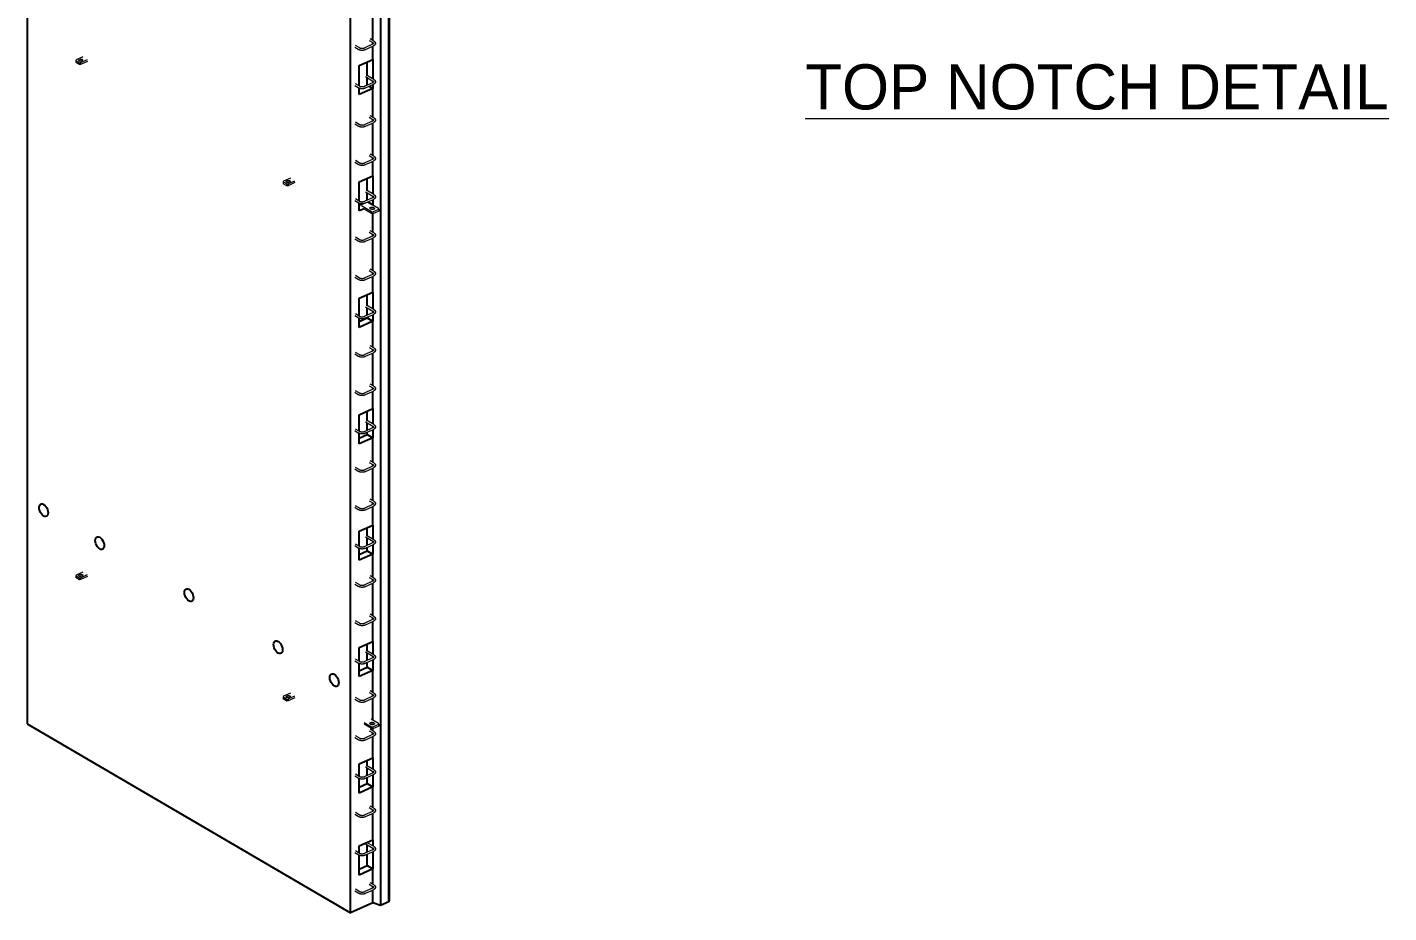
# Model space of a CAD drawing. Header units: millimetres. Extents: x 11769 to 26725, y -2451 to 18539.
# Drawn here: x 20596 to 26628, y -2451 to 1471 of the extents above; entities that cross this region are included whole.
import ezdxf

# ---------------------------------------------------------------- set-up
doc = ezdxf.new("R2010")
doc.units = ezdxf.units.MM
for name, color, linetype, lineweight in [('A-GENM', 13, 'Continuous', 18), ('A-WALL', 113, 'Continuous', 25), ('G-ANNO-TEXT', 231, 'Continuous', 9), ('S-RBAR', 171, 'Continuous', 18)]:
    doc.layers.add(name, color=color, linetype=linetype, lineweight=lineweight)
doc.styles.add('Nirmala UI Semilight_4', font='NirmalaS.ttf', dxfattribs={"height": 200})

# ---------------------------------------------------------------- blocks, each defined once
blk = doc.blocks.new('Rebar Bar - Part 3166313199-431004-3D Ortho')
at = {"layer": 'S-RBAR'}
for p, q in [((19320.7, 5291), (19336.8, 5281.6)), ((19340.9, 5288.5), (19324.7, 5297.9))]:
    blk.add_line(p, q, dxfattribs=at)
blk = doc.blocks.new('Rebar Bar - Part 2227165887-431004-3D Ortho')
at = {"layer": 'S-RBAR'}
for points in [[(19336.8, 5281.6, 0), (19337.5, 5281.2, 0), (19338.2, 5280.8, 0), (19338.9, 5280.5, 0), (19339.6, 5280.2, 0), (19340.3, 5279.9, 0), (19341.1, 5279.6, 0), (19341.8, 5279.4, 0), (19342.6, 5279.1, 0), (19343.4, 5278.9, 0), (19344.2, 5278.7, 0), (19345, 5278.5, 0), (19345.8, 5278.3, 0), (19346.7, 5278.1, 0), (19347.5, 5278, 0), (19348.4, 5277.9, 0), (19349.3, 5277.8, 0), (19350.1, 5277.7, 0), (19351, 5277.6, 0), (19351.9, 5277.6, 0), (19352.8, 5277.5, 0), (19353.6, 5277.5, 0), (19354.5, 5277.5, 0), (19355.4, 5277.6, 0), (19356.3, 5277.6, 0), (19357.1, 5277.7, 0), (19358, 5277.7, 0), (19358.9, 5277.8, 0), (19359.7, 5277.9, 0), (19360.6, 5278.1, 0), (19361.4, 5278.2, 0), (19362.3, 5278.4, 0), (19363.1, 5278.6, 0), (19363.9, 5278.8, 0), (19364.7, 5279, 0), (19365.5, 5279.2, 0), (19366.3, 5279.5, 0), (19367, 5279.7, 0), (19367.8, 5280, 0), (19368.5, 5280.3, 0), (19368.7, 5280.4, 0)], [(19340.9, 5288.5, 0), (19341.3, 5288.2, 0), (19341.7, 5288, 0), (19342.2, 5287.8, 0), (19342.7, 5287.6, 0), (19343.2, 5287.4, 0), (19343.8, 5287.2, 0), (19344.3, 5287, 0), (19344.9, 5286.8, 0), (19345.5, 5286.6, 0), (19346.1, 5286.4, 0), (19346.8, 5286.3, 0), (19347.4, 5286.2, 0), (19348.1, 5286, 0), (19348.7, 5285.9, 0), (19349.4, 5285.8, 0), (19350.1, 5285.7, 0), (19350.8, 5285.7, 0), (19351.5, 5285.6, 0), (19352.2, 5285.6, 0), (19353, 5285.5, 0), (19353.7, 5285.5, 0), (19354.4, 5285.5, 0), (19355.1, 5285.6, 0), (19355.8, 5285.6, 0), (19356.5, 5285.6, 0), (19357.2, 5285.7, 0), (19357.9, 5285.8, 0), (19358.6, 5285.9, 0), (19359.3, 5286, 0), (19360, 5286.1, 0), (19360.6, 5286.2, 0), (19361.3, 5286.3, 0), (19361.9, 5286.5, 0), (19362.5, 5286.7, 0), (19363.1, 5286.8, 0), (19363.7, 5287, 0), (19364.3, 5287.2, 0), (19364.8, 5287.4, 0), (19365.3, 5287.7, 0), (19365.4, 5287.7, 0)]]:
    blk.add_polyline3d(points, dxfattribs=at)
blk = doc.blocks.new('Rebar Bar - Part 3241041724-431004-3D Ortho')
at = {"layer": 'S-RBAR'}
for p, q in [((19400.1, 5303.2), (19365.4, 5287.7)), ((19368.7, 5280.4), (19403.4, 5295.9))]:
    blk.add_line(p, q, dxfattribs=at)
blk = doc.blocks.new('Rebar Bar - Part 2227165887-V1-3D Ortho')
at = {"layer": 'S-RBAR'}
for points in [[(19401.6, 5310.6, 0), (19402, 5310.3, 0), (19402.4, 5310.1, 0), (19402.7, 5309.8, 0), (19403, 5309.6, 0), (19403.3, 5309.4, 0), (19403.6, 5309.1, 0), (19403.8, 5308.9, 0), (19404, 5308.7, 0), (19404.1, 5308.5, 0), (19404.2, 5308.3, 0), (19404.3, 5308.1, 0), (19404.4, 5308, 0), (19404.5, 5307.8, 0), (19404.5, 5307.7, 0), (19404.6, 5307.6, 0), (19404.6, 5307.5, 0), (19404.6, 5307.4, 0), (19404.6, 5307.3, 0), (19404.6, 5307.2, 0), (19404.6, 5307.1, 0), (19404.6, 5307, 0), (19404.5, 5306.9, 0), (19404.5, 5306.7, 0), (19404.4, 5306.6, 0), (19404.3, 5306.4, 0), (19404.2, 5306.2, 0), (19404.1, 5306, 0), (19403.9, 5305.8, 0), (19403.8, 5305.6, 0), (19403.5, 5305.4, 0), (19403.3, 5305.2, 0), (19403, 5304.9, 0), (19402.7, 5304.7, 0), (19402.4, 5304.5, 0), (19402, 5304.2, 0), (19401.6, 5304, 0), (19401.2, 5303.8, 0), (19400.8, 5303.5, 0), (19400.3, 5303.3, 0), (19400.1, 5303.2, 0)], [(19405.7, 5317.5, 0), (19406.3, 5317.1, 0), (19406.9, 5316.7, 0), (19407.5, 5316.2, 0), (19408.1, 5315.8, 0), (19408.6, 5315.3, 0), (19409.2, 5314.8, 0), (19409.7, 5314.3, 0), (19410.1, 5313.8, 0), (19410.6, 5313.2, 0), (19411, 5312.7, 0), (19411.3, 5312, 0), (19411.7, 5311.4, 0), (19411.9, 5310.8, 0), (19412.2, 5310.1, 0), (19412.4, 5309.4, 0), (19412.5, 5308.7, 0), (19412.6, 5308, 0), (19412.6, 5307.3, 0), (19412.6, 5306.5, 0), (19412.5, 5305.8, 0), (19412.4, 5305.1, 0), (19412.2, 5304.4, 0), (19411.9, 5303.8, 0), (19411.6, 5303.1, 0), (19411.3, 5302.5, 0), (19410.9, 5301.9, 0), (19410.5, 5301.3, 0), (19410.1, 5300.7, 0), (19409.6, 5300.2, 0), (19409.1, 5299.7, 0), (19408.6, 5299.2, 0), (19408.1, 5298.7, 0), (19407.5, 5298.3, 0), (19406.9, 5297.9, 0), (19406.3, 5297.5, 0), (19405.6, 5297.1, 0), (19405, 5296.7, 0), (19404.3, 5296.4, 0), (19403.6, 5296, 0), (19403.4, 5295.9, 0)]]:
    blk.add_polyline3d(points, dxfattribs=at)
blk = doc.blocks.new('Rebar Bar - Part 3131074535-431004-3D Ortho')
at = {"layer": 'S-RBAR'}
for p, q in [((19385.5, 5320), (19401.6, 5310.6)), ((19405.7, 5317.5), (19389.5, 5326.9))]:
    blk.add_line(p, q, dxfattribs=at)
blk = doc.blocks.new('Rebar Bar - Part 3131074535-V4-3D Ortho')
at = {"layer": 'S-RBAR'}
for p, q in [((19368.7, 4310.5), (19401.6, 4291.2)), ((19405.7, 4298.1), (19373.1, 4317.2))]:
    blk.add_line(p, q, dxfattribs=at)
blk = doc.blocks.new('Rebar Bar - Part 3131074535-V8-3D Ortho')
at = {"layer": 'S-RBAR'}
for p, q in [((19385.3, -456.3), (19401.6, -465.8)), ((19405.7, -458.9), (19389.5, -449.5))]:
    blk.add_line(p, q, dxfattribs=at)
blk = doc.blocks.new('Rebar Bar - Part 3131074535-V9-3D Ortho')
at = {"layer": 'S-RBAR'}
for p, q in [((19368.7, -2145.5), (19401.6, -2164.7)), ((19405.7, -2157.8), (19374.8, -2139.8))]:
    blk.add_line(p, q, dxfattribs=at)
blk = doc.blocks.new('RR spread anchor face based - RR-SA-2_5-200-1726821-3D Ortho')
at = {"layer": 'A-GENM'}
for p, q in [((19036.1, 4713.6), (19006, 4700.1)), ((19006, 4700.1), (19003.9, 4697.5)), ((19003.9, 4697.5), (19020.4, 4687.9)), ((19003.9, 4697.5), (19003.9, 4688.9)), ((19020.4, 4679.3), (19003.9, 4688.9)), ((19019.2, 4700.6), (19023.7, 4702.6)), ((19020.4, 4687.9), (19025.8, 4688.6)), ((19020.4, 4687.9), (19020.4, 4679.3)), ((19025.8, 4680), (19020.4, 4679.3)), ((19027, 4694.8), (19025.2, 4694.5)), ((19025.8, 4688.6), (19055.9, 4702.1)), ((19055.9, 4693.5), (19025.8, 4680)), ((19025.8, 4688.6), (19025.8, 4680)), ((19032.9, 4697.2), (19028.4, 4695.2))]:
    blk.add_line(p, q, dxfattribs=at)
for points in [[(19028.4, 4695.2, 0), (19026.9, 4694.7, 0), (19025.2, 4694.4, 0), (19023.3, 4694.3, 0), (19021.5, 4694.5, 0), (19019.9, 4694.9, 0), (19018.5, 4695.5, 0), (19017.5, 4696.3, 0), (19016.9, 4697.2, 0), (19016.8, 4698.1, 0), (19017.2, 4699.1, 0), (19018, 4699.9, 0), (19019.2, 4700.6, 0)], [(19023.7, 4702.6, 0), (19025.2, 4703.1, 0), (19027, 4703.4, 0), (19028.8, 4703.5, 0), (19030.6, 4703.3, 0), (19032.2, 4702.9, 0), (19033.6, 4702.3, 0), (19034.6, 4701.5, 0), (19035.2, 4700.6, 0), (19035.3, 4699.9, 0)], [(19035.3, 4699.7, 0), (19034.9, 4698.8, 0), (19034.1, 4697.9, 0), (19032.9, 4697.2, 0)]]:
    blk.add_polyline3d(points, dxfattribs=at)
blk = doc.blocks.new('RR spread anchor face based - RR-SA-3_0-200-V11-3D Ortho')
at = {"layer": 'A-GENM'}
for p, q in [((19350.7, 681.2), (19395.9, 654.8)), ((19395.9, 646.2), (19363, 665.4)), ((19426.1, 668.3), (19380.8, 694.7)), ((19392.8, 665.2), (19390.2, 666.7)), ((19401.1, 653.7), (19427.5, 665.5)), ((19403.7, 672.8), (19406.4, 671.2)), ((19427.5, 665.5), (19426.1, 668.3)), ((19427.5, 665.5), (19427.5, 656.9)), ((19395.9, 654.8), (19401.1, 653.7)), ((19395.9, 646.2), (19395.9, 654.8)), ((19401.1, 645.1), (19395.9, 646.2)), ((19427.5, 656.9), (19401.1, 645.1)), ((19401.1, 653.7), (19401.1, 645.1))]:
    blk.add_line(p, q, dxfattribs=at)
for points in [[(19390.2, 666.7, 0), (19388.9, 667.7, 0), (19388.1, 668.8, 0), (19388, 670, 0), (19388.5, 671.2, 0), (19389.5, 672.3, 0), (19391, 673.2, 0), (19393, 673.9, 0), (19395.2, 674.2, 0), (19397.6, 674.3, 0), (19399.9, 674.1, 0), (19402, 673.6, 0), (19403.7, 672.8, 0)], [(19408.6, 667.9, 0), (19408.1, 666.7, 0), (19407.1, 665.6, 0), (19405.5, 664.7, 0), (19403.6, 664.1, 0), (19401.4, 663.7, 0), (19399, 663.6, 0), (19396.7, 663.8, 0), (19394.6, 664.4, 0), (19392.8, 665.2, 0)], [(19403.7, 664.2, 0), (19402, 665, 0), (19399.9, 665.5, 0), (19397.6, 665.7, 0), (19395.2, 665.6, 0), (19393, 665.3, 0)], [(19406.4, 671.2, 0), (19407.7, 670.2, 0), (19408.4, 669.1, 0), (19408.6, 668.2, 0)]]:
    blk.add_polyline3d(points, dxfattribs=at)
blk = doc.blocks.new('RR spread anchor face based - RR-SA-3_0-200-1726827-3D Ortho')
at = {"layer": 'A-GENM'}
for p, q in [((19363, 4584.7), (19395.9, 4565.5)), ((19426.1, 4579), (19393.1, 4598.2)), ((19395.9, 4556.9), (19363, 4576.1)), ((19392.8, 4575.9), (19390.2, 4577.4)), ((19395.9, 4565.5), (19401.1, 4564.4)), ((19395.9, 4556.9), (19395.9, 4565.5)), ((19401.1, 4555.8), (19395.9, 4556.9)), ((19401.1, 4564.4), (19427.5, 4576.2)), ((19427.5, 4567.6), (19401.1, 4555.8)), ((19401.1, 4564.4), (19401.1, 4555.8)), ((19403.7, 4583.5), (19406.4, 4581.9)), ((19427.5, 4576.2), (19426.1, 4579)), ((19427.5, 4576.2), (19427.5, 4567.6))]:
    blk.add_line(p, q, dxfattribs=at)
for points in [[(19390.2, 4577.4, 0), (19388.9, 4578.4, 0), (19388.1, 4579.5, 0), (19388, 4580.7, 0), (19388.5, 4581.9, 0), (19389.5, 4583, 0), (19391, 4583.9, 0), (19393, 4584.5, 0), (19395.2, 4584.9, 0), (19397.6, 4585, 0), (19399.9, 4584.8, 0), (19402, 4584.2, 0), (19403.7, 4583.5, 0)], [(19408.6, 4578.6, 0), (19408.1, 4577.4, 0), (19407.1, 4576.3, 0), (19405.5, 4575.4, 0), (19403.6, 4574.8, 0), (19401.4, 4574.4, 0), (19399, 4574.3, 0), (19396.7, 4574.5, 0), (19394.6, 4575.1, 0), (19392.8, 4575.9, 0)], [(19403.7, 4574.9, 0), (19402, 4575.6, 0), (19399.9, 4576.2, 0), (19397.6, 4576.4, 0), (19395.2, 4576.3, 0), (19393, 4576, 0)], [(19406.4, 4581.9, 0), (19407.7, 4580.9, 0), (19408.4, 4579.8, 0), (19408.6, 4578.9, 0)]]:
    blk.add_polyline3d(points, dxfattribs=at)

msp = doc.modelspace()

# ---------------------------------------------------------------- linework, layer by layer
at = {"layer": 'A-WALL'}
for p, q in [((20596.05246, 5497.47902), (20596.05246, -1614.2768)), ((22160.61993, 5363.08017), (22160.61993, -2419.6206)), ((22028.91751, -2451.35497), (22028.91751, 4788.48318)), ((22198.29223, -2402.77228), (22198.29223, 1942.29813)), ((22199.22796, 1940.92377), (22199.22796, -2395.60045)), ((22126.75455, 1412.85888), (22126.75455, 1557.1095)), ((22126.75455, 1395.78702), (22126.75455, 1403.60644)), ((22066.54714, 1302.12279), (22126.75455, 1329.04956)), ((22126.75455, 1329.04956), (22126.75455, 1387.21657)), ((22126.75455, 1329.04956), (22126.75455, 1242.96595)), ((22066.54714, 1211.19718), (22066.54714, 1302.12279)), ((22102.76647, 1256.04258), (22102.76647, 1318.32128)), ((22102.76647, 1215.25869), (22102.76647, 1247.74643)), ((22110.64641, 1210.09509), (22126.75455, 1200.12575)), ((22126.75455, 1233.71351), (22126.75455, 1225.89409)), ((22126.75455, 1217.32363), (22126.75455, 1200.12575)), ((22066.54714, 1173.19897), (22066.54714, 1202.55624)), ((22066.54714, 1198.7735), (22071.71216, 1201.08347)), ((22126.75455, 1200.12575), (22066.54714, 1173.19897)), ((22126.75455, 1073.07302), (22126.75455, 1200.12575)), ((22126.75455, 1056.00116), (22126.75455, 1063.82057)), ((22126.75455, 903.18008), (22126.75455, 1047.4307)), ((22126.75455, 886.10822), (22126.75455, 893.92764)), ((22126.75455, 813.35432), (22126.75455, 877.53776)), ((22066.54714, 786.42754), (22126.75455, 813.35432)), ((22066.54714, 701.51838), (22066.54714, 786.42754)), ((22102.76647, 746.36378), (22102.76647, 802.62604)), ((22126.75455, 813.35432), (22126.75455, 733.28715)), ((22102.76647, 705.57988), (22102.76647, 738.06763)), ((22126.75455, 724.0347), (22126.75455, 716.21529)), ((22066.54714, 657.50373), (22066.54714, 692.67795)), ((22066.54714, 683.07825), (22083.58441, 690.69789)), ((22089.12492, 667.60127), (22066.54714, 657.50373)), ((22105.00318, 697.89245), (22126.75455, 684.4305)), ((22126.75455, 684.4305), (22125.47186, 683.85684)), ((22126.75455, 707.64483), (22126.75455, 684.4305)), ((22126.75455, 683.10749), (22126.75455, 684.4305)), ((22126.75455, 663.65715), (22126.75455, 665.29521)), ((22126.75455, 563.39421), (22126.75455, 645.22749)), ((22126.75455, 546.32235), (22126.75455, 554.14177)), ((22126.75455, 393.50128), (22126.75455, 537.7519)), ((22126.75455, 376.42942), (22126.75455, 384.24884)), ((22126.75455, 297.65907), (22126.75455, 367.85896)), ((22066.54714, 270.73229), (22126.75455, 297.65907)), ((22066.54714, 191.83958), (22066.54714, 270.73229)), ((22102.76647, 236.68498), (22102.76647, 286.93079)), ((22126.75455, 297.65907), (22126.75455, 223.60835)), ((22066.54714, 167.38301), (22102.76647, 183.58151)), ((22066.54714, 141.80848), (22066.54714, 183.19864)), ((22102.76647, 195.90108), (22102.76647, 228.38882)), ((22102.76647, 183.58151), (22102.76647, 187.21331)), ((22102.76647, 183.58151), (22126.75455, 168.73526)), ((22126.75455, 214.3559), (22126.75455, 206.53648)), ((22126.75455, 197.96603), (22126.75455, 168.73526)), ((22126.75455, 168.73526), (22066.54714, 141.80848)), ((22126.75455, 53.71541), (22126.75455, 168.73526)), ((22126.75455, 36.64355), (22126.75455, 44.46297)), ((22126.75455, -116.17752), (22126.75455, 28.07309)), ((22126.75455, -133.24938), (22126.75455, -125.42997)), ((22126.75455, -218.03618), (22126.75455, -141.81984)), ((22066.54714, -244.96295), (22126.75455, -218.03618)), ((22102.76647, -272.99382), (22102.76647, -228.76446)), ((22126.75455, -218.03618), (22126.75455, -286.07046)), ((22066.54714, -317.83922), (22066.54714, -244.96295)), ((22102.76647, -313.77772), (22102.76647, -281.28998)), ((22126.75455, -295.3229), (22126.75455, -303.08171)), ((22066.54714, -373.88677), (22066.54714, -326.48016)), ((22066.54714, -348.31224), (22102.76647, -332.11374)), ((22126.75455, -346.95999), (22066.54714, -373.88677)), ((22102.76647, -332.11374), (22102.76647, -322.46549)), ((22102.76647, -332.11374), (22126.75455, -346.95999)), ((22126.75455, -311.71278), (22126.75455, -346.95999)), ((22126.75455, -455.96339), (22126.75455, -346.95999)), ((22126.75455, -473.03525), (22126.75455, -465.21583)), ((22126.75455, -625.85632), (22126.75455, -481.8078)), ((22126.75455, -642.92819), (22126.75455, -635.10877)), ((22126.75455, -733.73142), (22126.75455, -651.49864)), ((22066.54714, -760.6582), (22126.75455, -733.73142)), ((22066.54714, -827.51803), (22066.54714, -760.6582)), ((22102.76647, -782.67262), (22102.76647, -744.4597)), ((22126.75455, -733.73142), (22126.75455, -795.74926)), ((22066.54714, -889.58201), (22066.54714, -836.15897)), ((22102.76647, -823.45652), (22102.76647, -790.96878)), ((22102.76647, -847.80899), (22102.76647, -832.14429)), ((22126.75455, -805.0017), (22126.75455, -812.82112)), ((22126.75455, -821.39158), (22126.75455, -862.65524)), ((22066.54714, -864.00749), (22102.76647, -847.80899)), ((22126.75455, -862.65524), (22066.54714, -889.58201)), ((22102.76647, -847.80899), (22126.75455, -862.65524)), ((22126.75455, -965.64219), (22126.75455, -862.65524)), ((22126.75455, -982.71405), (22126.75455, -974.89464)), ((22126.75455, -1135.53513), (22126.75455, -991.28451)), ((22126.75455, -1152.60699), (22126.75455, -1144.78757)), ((22126.75455, -1249.42667), (22126.75455, -1161.17745)), ((22066.54714, -1276.35345), (22126.75455, -1249.42667)), ((22102.76647, -1292.35143), (22102.76647, -1260.15495)), ((22126.75455, -1249.42667), (22126.75455, -1305.42806)), ((22066.54714, -1337.19683), (22066.54714, -1276.35345)), ((22102.76647, -1333.13532), (22102.76647, -1300.64758)), ((22126.75455, -1314.68051), (22126.75455, -1322.49992)), ((22066.54714, -1405.27726), (22066.54714, -1345.83777)), ((22066.54714, -1379.70273), (22102.76647, -1363.50423)), ((22126.75455, -1378.35048), (22066.54714, -1405.27726)), ((22102.76647, -1363.50423), (22102.76647, -1341.82309)), ((22102.76647, -1363.50423), (22126.75455, -1378.35048)), ((22126.75455, -1331.07038), (22126.75455, -1378.35048)), ((22126.75455, -1475.321), (22126.75455, -1378.35048)), ((22126.75455, -1492.39286), (22126.75455, -1484.57344)), ((22126.75455, -1598.84397), (22126.75455, -1500.96331)), ((20596.05246, -1614.2768), (22028.91751, -2451.35497)), ((22126.75455, -1618.29432), (22126.75455, -1616.65626)), ((22126.75455, -1645.21393), (22126.75455, -1636.72397)), ((22126.75455, -1662.28579), (22126.75455, -1654.46637)), ((22126.75455, -1765.12192), (22126.75455, -1670.85625)), ((22066.54714, -1792.04869), (22126.75455, -1765.12192)), ((22066.54714, -1846.87563), (22066.54714, -1792.04869)), ((22102.76647, -1802.03023), (22102.76647, -1775.8502)), ((22126.75455, -1765.12192), (22126.75455, -1815.10686)), ((22066.54714, -1920.97251), (22066.54714, -1855.51657)), ((22102.76647, -1842.81413), (22102.76647, -1810.32639)), ((22102.76647, -1879.19948), (22102.76647, -1851.5019)), ((22126.75455, -1824.35931), (22126.75455, -1832.17872)), ((22126.75455, -1840.74918), (22126.75455, -1894.04573)), ((22066.54714, -1895.39798), (22102.76647, -1879.19948)), ((22126.75455, -1894.04573), (22066.54714, -1920.97251)), ((22102.76647, -1879.19948), (22126.75455, -1894.04573)), ((22126.75455, -1984.9998), (22126.75455, -1894.04573)), ((22126.75455, -2002.07166), (22126.75455, -1994.25224)), ((22126.75455, -2128.26404), (22126.75455, -2010.64212)), ((22066.54714, -2155.19081), (22126.75455, -2128.26404)), ((22066.54714, -2186.6615), (22066.54714, -2155.19081)), ((22102.76647, -2141.8161), (22102.76647, -2138.99231)), ((22102.76647, -2182.59999), (22102.76647, -2150.11225)), ((22126.75455, -2128.26404), (22126.75455, -2154.89273)), ((22126.75455, -2164.14518), (22126.75455, -2171.96459)), ((22066.54714, -2284.11462), (22066.54714, -2195.30244)), ((22102.76647, -2242.3416), (22102.76647, -2191.28776)), ((22126.75455, -2180.53505), (22126.75455, -2257.18785)), ((22066.54714, -2258.5401), (22102.76647, -2242.3416)), ((22126.75455, -2257.18785), (22066.54714, -2284.11462)), ((22102.76647, -2242.3416), (22126.75455, -2257.18785)), ((22126.75455, -2324.78567), (22126.75455, -2257.18785)), ((22126.75455, -2341.85753), (22126.75455, -2334.03811)), ((22126.75455, -2407.59896), (22126.75455, -2350.42798)), ((22126.75455, -2407.59896), (22028.91751, -2451.35497)), ((22160.61993, -2419.6206), (22126.75455, -2407.59896)), ((22198.29223, -2402.77228), (22160.61993, -2419.6206)), ((22199.22796, -2395.60045), (22198.29223, -2402.77228))]:
    msp.add_line(p, q, dxfattribs=at)
for points in [[(20668.48462, -693.96046, 0), (20663.37175, -690.09494, 0), (20658.60732, -684.73565, 0), (20654.51601, -678.24784, 0), (20651.37664, -671.07362, 0), (20649.40315, -663.70191, 0), (20648.73002, -656.63509, 0), (20649.40315, -650.35474, 0), (20651.37664, -645.28886, 0), (20654.51601, -641.78268, 0), (20658.60732, -640.07514, 0), (20663.37175, -640.2826, 0), (20668.48462, -642.39094, 0)], [(20668.48462, -642.39094, 0), (20673.59748, -646.25646, 0), (20678.36191, -651.61575, 0), (20682.45322, -658.10356, 0), (20685.59259, -665.27778, 0), (20687.56609, -672.64949, 0), (20688.23921, -679.71631, 0), (20687.56609, -685.99666, 0), (20685.59259, -691.06254, 0), (20682.45322, -694.56872, 0), (20678.36191, -696.27626, 0), (20673.59748, -696.0688, 0), (20668.48462, -693.96046, 0)], [(20917.39247, -839.37216, 0), (20912.27961, -835.50663, 0), (20907.51518, -830.14735, 0), (20903.42387, -823.65953, 0), (20900.2845, -816.48531, 0), (20898.311, -809.11361, 0), (20897.63788, -802.04678, 0), (20898.311, -795.76643, 0), (20900.2845, -790.70055, 0), (20903.42387, -787.19437, 0), (20907.51518, -785.48683, 0), (20912.27961, -785.6943, 0), (20917.39247, -787.80263, 0)], [(20917.39247, -787.80263, 0), (20922.50534, -791.66816, 0), (20927.26977, -797.02744, 0), (20931.36108, -803.51526, 0), (20934.50045, -810.68947, 0), (20936.47394, -818.06118, 0), (20937.14707, -825.128, 0), (20936.47394, -831.40836, 0), (20934.50045, -836.47424, 0), (20931.36108, -839.98042, 0), (20927.26977, -841.68796, 0), (20922.50534, -841.48049, 0), (20917.39247, -839.37216, 0)], [(21312.48431, -1070.18437, 0), (21307.37145, -1066.31884, 0), (21302.60702, -1060.95956, 0), (21298.51571, -1054.47174, 0), (21295.37633, -1047.29753, 0), (21293.40284, -1039.92582, 0), (21292.72972, -1032.859, 0), (21293.40284, -1026.57864, 0), (21295.37633, -1021.51276, 0), (21298.51571, -1018.00658, 0), (21302.60702, -1016.29904, 0), (21307.37145, -1016.50651, 0), (21312.48431, -1018.61484, 0)], [(21312.48431, -1018.61484, 0), (21317.59718, -1022.48037, 0), (21322.36161, -1027.83965, 0), (21326.45292, -1034.32747, 0), (21329.59229, -1041.50169, 0), (21331.56578, -1048.87339, 0), (21332.2389, -1055.94022, 0), (21331.56578, -1062.22057, 0), (21329.59229, -1067.28645, 0), (21326.45292, -1070.79263, 0), (21322.36161, -1072.50017, 0), (21317.59718, -1072.2927, 0), (21312.48431, -1070.18437, 0)], [(21707.57615, -1300.99658, 0), (21702.46328, -1297.13106, 0), (21697.69885, -1291.77177, 0), (21693.60754, -1285.28395, 0), (21690.46817, -1278.10974, 0), (21688.49468, -1270.73803, 0), (21687.82156, -1263.67121, 0), (21688.49468, -1257.39086, 0), (21690.46817, -1252.32497, 0), (21693.60754, -1248.81879, 0), (21697.69885, -1247.11125, 0), (21702.46328, -1247.31872, 0), (21707.57615, -1249.42706, 0)], [(21707.57615, -1249.42706, 0), (21712.68901, -1253.29258, 0), (21717.45344, -1258.65186, 0), (21721.54475, -1265.13968, 0), (21724.68413, -1272.3139, 0), (21726.65762, -1279.6856, 0), (21727.33074, -1286.75243, 0), (21726.65762, -1293.03278, 0), (21724.68413, -1298.09866, 0), (21721.54475, -1301.60484, 0), (21717.45344, -1303.31238, 0), (21712.68901, -1303.10492, 0), (21707.57615, -1300.99658, 0)], [(21956.48401, -1446.40827, 0), (21951.37114, -1442.54275, 0), (21946.60671, -1437.18347, 0), (21942.5154, -1430.69565, 0), (21939.37603, -1423.52143, 0), (21937.40254, -1416.14973, 0), (21936.72941, -1409.0829, 0), (21937.40254, -1402.80255, 0), (21939.37603, -1397.73667, 0), (21942.5154, -1394.23049, 0), (21946.60671, -1392.52295, 0), (21951.37114, -1392.73041, 0), (21956.48401, -1394.83875, 0)], [(21956.48401, -1394.83875, 0), (21961.59687, -1398.70427, 0), (21966.3613, -1404.06356, 0), (21970.45261, -1410.55138, 0), (21973.59198, -1417.72559, 0), (21975.56548, -1425.0973, 0), (21976.2386, -1432.16412, 0), (21975.56548, -1438.44447, 0), (21973.59198, -1443.51035, 0), (21970.45261, -1447.01654, 0), (21966.3613, -1448.72408, 0), (21961.59687, -1448.51661, 0), (21956.48401, -1446.40827, 0)]]:
    msp.add_polyline3d(points, dxfattribs=at)

# ---------------------------------------------------------------- block references
at = {"layer": 'A-GENM'}
for name, p in [('RR spread anchor face based - RR-SA-2_5-200-1726821-3D Ortho', (1806.85225, -3373.66509)), ('RR spread anchor face based - RR-SA-2_5-200-1726821-3D Ortho', (2726.1006, -3910.68895)), ('RR spread anchor face based - RR-SA-3_0-200-V11-3D Ortho', (2726.1006, 0)), ('RR spread anchor face based - RR-SA-2_5-200-1726821-3D Ortho', (1806.85225, -5655.61656)), ('RR spread anchor face based - RR-SA-2_5-200-1726821-3D Ortho', (2726.1006, -6192.64042)), ('RR spread anchor face based - RR-SA-3_0-200-1726827-3D Ortho', (2726.1006, -6192.64042))]:
    msp.add_blockref(name, p, dxfattribs=at)
at = {"layer": 'S-RBAR'}
for name, p in [('Rebar Bar - Part 3166313199-431004-3D Ortho', (2726.1006, -3907.53748)), ('Rebar Bar - Part 3241041724-431004-3D Ortho', (2726.1006, -3907.53748)), ('Rebar Bar - Part 3131074535-431004-3D Ortho', (2726.1006, -3907.53748)), ('Rebar Bar - Part 2227165887-V1-3D Ortho', (2726.1006, -3907.53748)), ('Rebar Bar - Part 2227165887-431004-3D Ortho', (2726.1006, -3907.53748)), ('Rebar Bar - Part 3166313199-431004-3D Ortho', (2726.1006, -4077.43042)), ('Rebar Bar - Part 2227165887-431004-3D Ortho', (2726.1006, -4077.43042)), ('Rebar Bar - Part 3241041724-431004-3D Ortho', (2726.1006, -4077.43042)), ('Rebar Bar - Part 3131074535-V4-3D Ortho', (2726.1006, -3058.07281)), ('Rebar Bar - Part 2227165887-V1-3D Ortho', (2726.1006, -4077.43042)), ('Rebar Bar - Part 3166313199-431004-3D Ortho', (2726.1006, -4247.32335)), ('Rebar Bar - Part 2227165887-431004-3D Ortho', (2726.1006, -4247.32335)), ('Rebar Bar - Part 3241041724-431004-3D Ortho', (2726.1006, -4247.32335)), ('Rebar Bar - Part 3131074535-431004-3D Ortho', (2726.1006, -4247.32335)), ('Rebar Bar - Part 2227165887-V1-3D Ortho', (2726.1006, -4247.32335)), ('Rebar Bar - Part 3131074535-431004-3D Ortho', (2726.1006, -4417.21629)), ('Rebar Bar - Part 3166313199-431004-3D Ortho', (2726.1006, -4417.21629)), ('Rebar Bar - Part 2227165887-431004-3D Ortho', (2726.1006, -4417.21629)), ('Rebar Bar - Part 3241041724-431004-3D Ortho', (2726.1006, -4417.21629)), ('Rebar Bar - Part 2227165887-V1-3D Ortho', (2726.1006, -4417.21629)), ('Rebar Bar - Part 3131074535-V4-3D Ortho', (2726.1006, -3567.75162)), ('Rebar Bar - Part 2227165887-V1-3D Ortho', (2726.1006, -4587.10922)), ('Rebar Bar - Part 3166313199-431004-3D Ortho', (2726.1006, -4587.10922)), ('Rebar Bar - Part 2227165887-431004-3D Ortho', (2726.1006, -4587.10922)), ('Rebar Bar - Part 3241041724-431004-3D Ortho', (2726.1006, -4587.10922)), ('Rebar Bar - Part 3241041724-431004-3D Ortho', (2726.1006, -4757.00215)), ('Rebar Bar - Part 3131074535-431004-3D Ortho', (2726.1006, -4757.00215)), ('Rebar Bar - Part 2227165887-V1-3D Ortho', (2726.1006, -4757.00215)), ('Rebar Bar - Part 3166313199-431004-3D Ortho', (2726.1006, -4757.00215)), ('Rebar Bar - Part 2227165887-431004-3D Ortho', (2726.1006, -4757.00215)), ('Rebar Bar - Part 3166313199-431004-3D Ortho', (2726.1006, -4926.89509)), ('Rebar Bar - Part 3241041724-431004-3D Ortho', (2726.1006, -4926.89509)), ('Rebar Bar - Part 3131074535-431004-3D Ortho', (2726.1006, -4926.89509)), ('Rebar Bar - Part 2227165887-V1-3D Ortho', (2726.1006, -4926.89509)), ('Rebar Bar - Part 2227165887-431004-3D Ortho', (2726.1006, -4926.89509)), ('Rebar Bar - Part 3166313199-431004-3D Ortho', (2726.1006, -5096.78802)), ('Rebar Bar - Part 2227165887-431004-3D Ortho', (2726.1006, -5096.78802)), ('Rebar Bar - Part 3241041724-431004-3D Ortho', (2726.1006, -5096.78802)), ('Rebar Bar - Part 3131074535-V4-3D Ortho', (2726.1006, -4077.43042)), ('Rebar Bar - Part 2227165887-V1-3D Ortho', (2726.1006, -5096.78802)), ('Rebar Bar - Part 3166313199-431004-3D Ortho', (2726.1006, -5266.68096)), ('Rebar Bar - Part 2227165887-431004-3D Ortho', (2726.1006, -5266.68096)), ('Rebar Bar - Part 3241041724-431004-3D Ortho', (2726.1006, -5266.68096)), ('Rebar Bar - Part 3131074535-431004-3D Ortho', (2726.1006, -5266.68096)), ('Rebar Bar - Part 2227165887-V1-3D Ortho', (2726.1006, -5266.68096)), ('Rebar Bar - Part 3131074535-431004-3D Ortho', (2726.1006, -5436.57389)), ('Rebar Bar - Part 2227165887-V1-3D Ortho', (2726.1006, -5436.57389)), ('Rebar Bar - Part 3166313199-431004-3D Ortho', (2726.1006, -5436.57389)), ('Rebar Bar - Part 2227165887-431004-3D Ortho', (2726.1006, -5436.57389)), ('Rebar Bar - Part 3241041724-431004-3D Ortho', (2726.1006, -5436.57389)), ('Rebar Bar - Part 3131074535-V4-3D Ortho', (2726.1006, -4587.10922)), ('Rebar Bar - Part 2227165887-V1-3D Ortho', (2726.1006, -5606.46682)), ('Rebar Bar - Part 3166313199-431004-3D Ortho', (2726.1006, -5606.46682)), ('Rebar Bar - Part 2227165887-431004-3D Ortho', (2726.1006, -5606.46682)), ('Rebar Bar - Part 3241041724-431004-3D Ortho', (2726.1006, -5606.46682)), ('Rebar Bar - Part 3166313199-431004-3D Ortho', (2726.1006, -5776.35976)), ('Rebar Bar - Part 3241041724-431004-3D Ortho', (2726.1006, -5776.35976)), ('Rebar Bar - Part 3131074535-V8-3D Ortho', (2726.1006, 0)), ('Rebar Bar - Part 2227165887-V1-3D Ortho', (2726.1006, -5776.35976)), ('Rebar Bar - Part 2227165887-431004-3D Ortho', (2726.1006, -5776.35976)), ('Rebar Bar - Part 3166313199-431004-3D Ortho', (2726.1006, -5946.25269)), ('Rebar Bar - Part 2227165887-431004-3D Ortho', (2726.1006, -5946.25269)), ('Rebar Bar - Part 3241041724-431004-3D Ortho', (2726.1006, -5946.25269)), ('Rebar Bar - Part 3131074535-431004-3D Ortho', (2726.1006, -5946.25269)), ('Rebar Bar - Part 2227165887-V1-3D Ortho', (2726.1006, -5946.25269)), ('Rebar Bar - Part 3131074535-V4-3D Ortho', (2726.1006, -5096.78802)), ('Rebar Bar - Part 3166313199-431004-3D Ortho', (2726.1006, -6116.14563)), ('Rebar Bar - Part 2227165887-431004-3D Ortho', (2726.1006, -6116.14563)), ('Rebar Bar - Part 3241041724-431004-3D Ortho', (2726.1006, -6116.14563)), ('Rebar Bar - Part 2227165887-V1-3D Ortho', (2726.1006, -6116.14563)), ('Rebar Bar - Part 3131074535-431004-3D Ortho', (2726.1006, -6286.03856)), ('Rebar Bar - Part 3166313199-431004-3D Ortho', (2726.1006, -6286.03856)), ('Rebar Bar - Part 2227165887-431004-3D Ortho', (2726.1006, -6286.03856)), ('Rebar Bar - Part 3241041724-431004-3D Ortho', (2726.1006, -6286.03856)), ('Rebar Bar - Part 2227165887-V1-3D Ortho', (2726.1006, -6286.03856)), ('Rebar Bar - Part 3131074535-431004-3D Ortho', (2726.1006, -6455.93149)), ('Rebar Bar - Part 2227165887-V1-3D Ortho', (2726.1006, -6455.93149)), ('Rebar Bar - Part 3166313199-431004-3D Ortho', (2726.1006, -6455.93149)), ('Rebar Bar - Part 2227165887-431004-3D Ortho', (2726.1006, -6455.93149)), ('Rebar Bar - Part 3241041724-431004-3D Ortho', (2726.1006, -6455.93149)), ('Rebar Bar - Part 3241041724-431004-3D Ortho', (2726.1006, -6625.82443)), ('Rebar Bar - Part 3131074535-V4-3D Ortho', (2726.1006, -5606.46682)), ('Rebar Bar - Part 2227165887-V1-3D Ortho', (2726.1006, -6625.82443)), ('Rebar Bar - Part 3166313199-431004-3D Ortho', (2726.1006, -6625.82443)), ('Rebar Bar - Part 2227165887-431004-3D Ortho', (2726.1006, -6625.82443)), ('Rebar Bar - Part 3166313199-431004-3D Ortho', (2726.1006, -6795.71736)), ('Rebar Bar - Part 2227165887-431004-3D Ortho', (2726.1006, -6795.71736)), ('Rebar Bar - Part 3241041724-431004-3D Ortho', (2726.1006, -6795.71736)), ('Rebar Bar - Part 3131074535-431004-3D Ortho', (2726.1006, -6795.71736)), ('Rebar Bar - Part 2227165887-V1-3D Ortho', (2726.1006, -6795.71736)), ('Rebar Bar - Part 3166313199-431004-3D Ortho', (2726.1006, -6965.6103)), ('Rebar Bar - Part 2227165887-431004-3D Ortho', (2726.1006, -6965.6103)), ('Rebar Bar - Part 3241041724-431004-3D Ortho', (2726.1006, -6965.6103)), ('Rebar Bar - Part 3131074535-431004-3D Ortho', (2726.1006, -6965.6103)), ('Rebar Bar - Part 2227165887-V1-3D Ortho', (2726.1006, -6965.6103)), ('Rebar Bar - Part 3131074535-V4-3D Ortho', (2726.1006, -6116.14563)), ('Rebar Bar - Part 3166313199-431004-3D Ortho', (2726.1006, -7135.50323)), ('Rebar Bar - Part 2227165887-431004-3D Ortho', (2726.1006, -7135.50323)), ('Rebar Bar - Part 3241041724-431004-3D Ortho', (2726.1006, -7135.50323)), ('Rebar Bar - Part 2227165887-V1-3D Ortho', (2726.1006, -7135.50323)), ('Rebar Bar - Part 3131074535-431004-3D Ortho', (2726.1006, -7305.39616)), ('Rebar Bar - Part 2227165887-V1-3D Ortho', (2726.1006, -7305.39616)), ('Rebar Bar - Part 3166313199-431004-3D Ortho', (2726.1006, -7305.39616)), ('Rebar Bar - Part 2227165887-431004-3D Ortho', (2726.1006, -7305.39616)), ('Rebar Bar - Part 3241041724-431004-3D Ortho', (2726.1006, -7305.39616)), ('Rebar Bar - Part 3131074535-V9-3D Ortho', (2726.1006, 0)), ('Rebar Bar - Part 2227165887-V1-3D Ortho', (2726.1006, -7475.2891)), ('Rebar Bar - Part 3166313199-431004-3D Ortho', (2726.1006, -7475.2891)), ('Rebar Bar - Part 2227165887-431004-3D Ortho', (2726.1006, -7475.2891)), ('Rebar Bar - Part 3241041724-431004-3D Ortho', (2726.1006, -7475.2891)), ('Rebar Bar - Part 3166313199-431004-3D Ortho', (2726.1006, -7645.18203)), ('Rebar Bar - Part 3241041724-431004-3D Ortho', (2726.1006, -7645.18203)), ('Rebar Bar - Part 3131074535-431004-3D Ortho', (2726.1006, -7645.18203)), ('Rebar Bar - Part 2227165887-V1-3D Ortho', (2726.1006, -7645.18203)), ('Rebar Bar - Part 2227165887-431004-3D Ortho', (2726.1006, -7645.18203))]:
    msp.add_blockref(name, p, dxfattribs=at)

# ---------------------------------------------------------------- texts
at = {"layer": 'G-ANNO-TEXT', "color": 7, "insert": (24042.53236, 1307.16895), "char_height": 200, "width": 2975.864, "attachment_point": 1, "style": 'Nirmala UI Semilight_4'}
msp.add_mtext('\\LTOP NOTCH DETAIL', dxfattribs=at)

doc.saveas('drawing.dxf')
